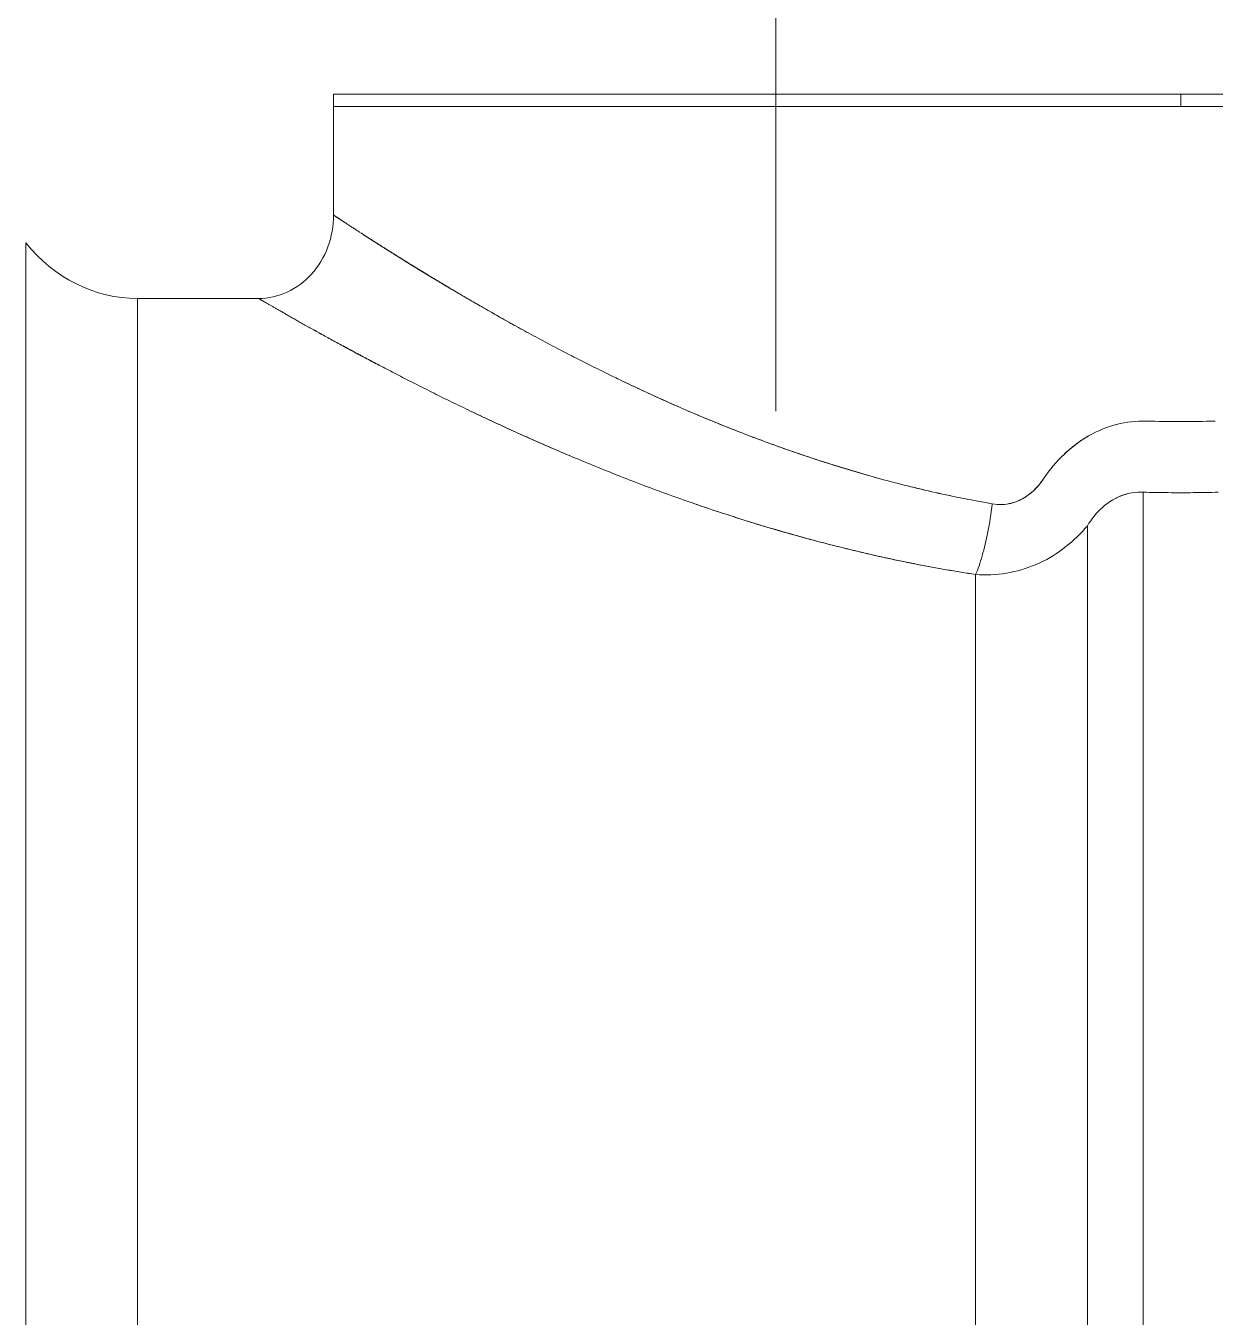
# Model space of a CAD drawing. Extents: x -345393 to -54719, y 203828 to 476815.
# Drawn here: x -320808.9 to -320650.2, y 229985.2 to 230157.4 of the extents above; entities that cross this region are included whole.
import ezdxf

# ---------------------------------------------------------------- set-up
doc = ezdxf.new("R2010")
doc.units = 0
doc.header["$LTSCALE"] = 1000
doc.header["$MEASUREMENT"] = 0
doc.layers.get('0').update_dxf_attribs({"color": 252, "linetype": 'CONTINUOUS'})
doc.layers.add('暖通-水-设备', color=3, linetype='CONTINUOUS', lineweight=20)

# ---------------------------------------------------------------- blocks, each defined once
blk = doc.blocks.new('A$C759C1080')
at = {"color": 95}
for p, q in [((1957.14, -476.93), (2183.14, -476.93)), ((1957.14, -491.43), (1957.14, -476.93)), ((2070.14, -476.93), (2070.14, -478.43)), ((1957.14, -478.43), (2183.14, -478.43)), ((1916.09, -938.1), (1916.09, -494.76)), ((1931, -931.43), (1931, -501.43)), ((1931, -501.43), (1947.14, -501.43)), ((2065.14, -941.43), (2065.14, -524.65)), ((2057.69, -938.1), (2057.69, -528.68)), ((2042.78, -931.43), (2042.78, -534.51))]:
    blk.add_line(p, q, dxfattribs=at)
at = {"color": 95, "flags": 128}
for points in [[(1947.14, -501.43), (1947.63, -501.42), (1948.12, -501.38), (1948.61, -501.32), (1949.09, -501.24), (1949.57, -501.13), (1950.04, -501), (1950.51, -500.85), (1950.97, -500.67), (1951.41, -500.47), (1951.85, -500.25), (1952.28, -500.01), (1952.7, -499.74), (1953.1, -499.46), (1953.48, -499.16), (1953.85, -498.84), (1954.21, -498.5), (1954.55, -498.14), (1954.87, -497.77), (1955.17, -497.39), (1955.45, -496.99), (1955.72, -496.57), (1955.96, -496.14), (1956.18, -495.7), (1956.38, -495.25), (1956.56, -494.8), (1956.71, -494.33), (1956.84, -493.86), (1956.95, -493.38), (1957.03, -492.9), (1957.09, -492.41), (1957.13, -491.92), (1957.14, -491.43)], [(1958.89, -492.47), (1958.8, -492.41), (1958.72, -492.36), (1958.63, -492.31), (1958.55, -492.27), (1958.47, -492.22), (1958.39, -492.17), (1958.32, -492.13), (1958.25, -492.09), (1958.18, -492.05), (1958.11, -492.01), (1958.04, -491.97), (1957.98, -491.93), (1957.92, -491.89), (1957.86, -491.86), (1957.8, -491.83), (1957.75, -491.79), (1957.7, -491.76), (1957.65, -491.73), (1957.6, -491.71), (1957.56, -491.68), (1957.51, -491.65), (1957.47, -491.63), (1957.43, -491.61), (1957.4, -491.59), (1957.37, -491.57), (1957.33, -491.55), (1957.31, -491.53), (1957.28, -491.51), (1957.25, -491.5), (1957.23, -491.49), (1957.21, -491.47), (1957.2, -491.46), (1957.18, -491.46), (1957.17, -491.45), (1957.16, -491.44), (1957.15, -491.44), (1957.14, -491.43), (1957.14, -491.43)], [(1957.14, -491.43), (1957.14, -491.43), (1957.14, -491.43), (1957.15, -491.44), (1957.16, -491.44), (1957.17, -491.45), (1957.18, -491.45), (1957.2, -491.46), (1957.21, -491.47), (1957.23, -491.49), (1957.25, -491.5), (1957.28, -491.51), (1957.3, -491.53), (1957.33, -491.55), (1957.36, -491.56), (1957.4, -491.58), (1957.43, -491.6), (1957.47, -491.63), (1957.51, -491.65), (1957.55, -491.68), (1957.6, -491.7), (1957.64, -491.73), (1957.69, -491.76), (1957.74, -491.79), (1957.8, -491.82), (1957.85, -491.85), (1957.91, -491.89), (1957.97, -491.92), (1958.03, -491.96), (1958.1, -492), (1958.16, -492.04), (1958.23, -492.08), (1958.3, -492.12), (1958.38, -492.17), (1958.45, -492.21), (1958.53, -492.26), (1958.62, -492.3), (1958.7, -492.35), (1958.78, -492.4), (1958.87, -492.45), (1958.96, -492.51), (1959.05, -492.56), (1959.14, -492.61), (1959.24, -492.67), (1959.33, -492.73), (1959.43, -492.79), (1959.54, -492.85), (1959.64, -492.91), (1959.75, -492.97), (1959.86, -493.03), (1959.97, -493.1), (1960.08, -493.16), (1960.2, -493.23), (1960.31, -493.3), (1960.43, -493.37), (1960.56, -493.44), (1960.68, -493.52)], [(1972.17, -499.94), (1971.94, -499.82), (1971.71, -499.69), (1971.46, -499.56), (1971.22, -499.43), (1970.98, -499.3), (1970.74, -499.17), (1970.5, -499.04), (1970.27, -498.91), (1970.04, -498.79), (1969.81, -498.66), (1969.58, -498.54), (1969.36, -498.42), (1969.14, -498.29), (1968.92, -498.17), (1968.7, -498.06), (1968.49, -497.94), (1968.28, -497.82), (1968.07, -497.71), (1967.86, -497.59), (1967.66, -497.48), (1967.46, -497.37), (1967.25, -497.26), (1967.05, -497.14), (1966.84, -497.03), (1966.64, -496.91), (1966.44, -496.8), (1966.24, -496.69), (1966.05, -496.58), (1965.85, -496.47), (1965.66, -496.36), (1965.47, -496.26), (1965.29, -496.15), (1965.1, -496.05), (1964.92, -495.95), (1964.75, -495.85), (1964.57, -495.75), (1964.4, -495.65), (1964.22, -495.55), (1964.06, -495.46), (1963.89, -495.36), (1963.72, -495.27), (1963.55, -495.17), (1963.39, -495.07), (1963.22, -494.98), (1963.06, -494.89), (1962.9, -494.8), (1962.74, -494.71), (1962.59, -494.62), (1962.43, -494.53), (1962.28, -494.44), (1962.14, -494.36), (1961.99, -494.27), (1961.85, -494.19), (1961.71, -494.11), (1961.57, -494.03), (1961.43, -493.95), (1961.3, -493.87), (1961.17, -493.8), (1961.04, -493.72), (1960.91, -493.65), (1960.78, -493.57)], [(1960.9, -493.64), (1961.03, -493.71), (1961.15, -493.79), (1961.28, -493.86), (1961.41, -493.94), (1961.55, -494.02), (1961.69, -494.1), (1961.82, -494.18), (1961.97, -494.26), (1962.11, -494.34), (1962.26, -494.43), (1962.4, -494.51), (1962.55, -494.6), (1962.71, -494.69), (1962.86, -494.77), (1963.02, -494.86), (1963.18, -494.96), (1963.34, -495.05), (1963.51, -495.14), (1963.67, -495.24), (1963.84, -495.33), (1964, -495.43), (1964.17, -495.52), (1964.34, -495.62), (1964.51, -495.71), (1964.68, -495.81), (1964.86, -495.91), (1965.03, -496.01), (1965.21, -496.11), (1965.4, -496.21), (1965.58, -496.32), (1965.77, -496.42), (1965.96, -496.53), (1966.15, -496.64), (1966.34, -496.75), (1966.54, -496.86), (1966.74, -496.97), (1966.94, -497.08), (1967.15, -497.2), (1967.35, -497.31), (1967.55, -497.42), (1967.75, -497.53), (1967.95, -497.64), (1968.16, -497.76), (1968.36, -497.87), (1968.57, -497.98), (1968.78, -498.1), (1969, -498.22), (1969.22, -498.34), (1969.43, -498.46), (1969.66, -498.58), (1969.88, -498.7), (1970.11, -498.83), (1970.34, -498.95), (1970.57, -499.08), (1970.8, -499.2), (1971.04, -499.33), (1971.28, -499.46), (1971.53, -499.6), (1971.76, -499.72), (1971.99, -499.84), (1972.22, -499.97), (1972.46, -500.09), (1972.69, -500.22), (1972.93, -500.35), (1973.18, -500.48), (1973.42, -500.61), (1973.67, -500.74), (1973.92, -500.87), (1974.18, -501.01), (1974.43, -501.14), (1974.69, -501.28), (1974.96, -501.42), (1975.22, -501.56), (1975.49, -501.7), (1975.76, -501.84), (1976.04, -501.98), (1976.32, -502.13), (1976.6, -502.28), (1976.86, -502.41), (1977.13, -502.55), (1977.4, -502.69), (1977.67, -502.83), (1977.95, -502.97), (1978.23, -503.11), (1978.51, -503.26), (1978.8, -503.4), (1979.09, -503.55), (1979.38, -503.7), (1979.66, -503.84), (1979.94, -503.98), (1980.22, -504.12), (1980.51, -504.27), (1980.8, -504.41), (1981.1, -504.56), (1981.4, -504.71), (1981.7, -504.86), (1982.01, -505.01), (1982.31, -505.16), (1982.6, -505.3), (1982.89, -505.45), (1983.19, -505.59), (1983.5, -505.74), (1983.8, -505.89), (1984.12, -506.04), (1984.43, -506.19), (1984.75, -506.35), (1985.08, -506.51), (1985.39, -506.66), (1985.69, -506.8), (1985.99, -506.94), (1986.3, -507.09), (1986.62, -507.24), (1986.94, -507.39), (1987.27, -507.55), (1987.61, -507.71), (1987.95, -507.87), (1988.3, -508.03), (1988.61, -508.17), (1988.9, -508.31), (1989.21, -508.45), (1989.53, -508.59), (1989.85, -508.75), (1990.19, -508.9), (1990.55, -509.06), (1990.91, -509.23), (1991.28, -509.4), (1991.67, -509.57), (1991.96, -509.7), (1992.28, -509.84), (1992.62, -510), (1993, -510.16), (1993.43, -510.35), (1994.03, -510.62), (1994.49, -510.82), (1994.83, -510.96), (1995.03, -511.05), (1995.19, -511.12), (1995.61, -511.3), (1996.01, -511.48), (1996.41, -511.64), (1996.79, -511.81), (1997.15, -511.96), (1997.5, -512.11), (1997.84, -512.25), (1998.17, -512.39), (1998.47, -512.52), (1998.82, -512.66), (1999.22, -512.82), (1999.61, -512.99), (2000, -513.14), (2000.38, -513.3), (2000.75, -513.45), (2001.12, -513.6), (2001.49, -513.75), (2001.85, -513.89), (2002.19, -514.03), (2002.58, -514.18), (2002.98, -514.34), (2003.38, -514.5), (2003.78, -514.65), (2004.17, -514.81), (2004.55, -514.96), (2004.94, -515.1), (2005.32, -515.25), (2005.69, -515.39), (2006.06, -515.53), (2006.47, -515.69), (2006.88, -515.84), (2007.29, -515.99), (2007.69, -516.14), (2008.09, -516.29), (2008.49, -516.43), (2008.89, -516.58), (2009.29, -516.72), (2009.67, -516.86), (2010.07, -517), (2010.49, -517.15), (2010.91, -517.3), (2011.33, -517.45), (2011.74, -517.59), (2012.15, -517.73), (2012.56, -517.88), (2012.97, -518.02), (2013.38, -518.15), (2013.78, -518.29), (2014.2, -518.43), (2014.63, -518.57), (2015.05, -518.72), (2015.48, -518.86), (2015.91, -518.99), (2016.33, -519.13), (2016.75, -519.27), (2017.17, -519.4), (2017.59, -519.53), (2018, -519.66), (2018.44, -519.8), (2018.88, -519.94), (2019.32, -520.07), (2019.75, -520.21), (2020.19, -520.34), (2020.62, -520.47), (2021.05, -520.6), (2021.49, -520.72), (2021.91, -520.85), (2022.34, -520.97), (2022.79, -521.1), (2023.24, -521.23), (2023.69, -521.36), (2024.13, -521.48), (2024.58, -521.61), (2025.02, -521.73), (2025.46, -521.85), (2025.91, -521.97), (2026.34, -522.09), (2026.79, -522.21), (2027.25, -522.33), (2027.72, -522.45), (2028.18, -522.57), (2028.65, -522.69), (2029.11, -522.81), (2029.57, -522.92), (2030.03, -523.03), (2030.49, -523.15), (2030.95, -523.26), (2031.41, -523.37), (2031.87, -523.48), (2032.33, -523.58), (2032.78, -523.69), (2033.24, -523.79), (2033.69, -523.9), (2034.15, -524), (2034.6, -524.1), (2035.05, -524.2), (2035.5, -524.29), (2035.97, -524.39), (2036.45, -524.49), (2036.93, -524.59), (2037.41, -524.69), (2037.89, -524.78), (2038.36, -524.88), (2038.84, -524.97), (2039.32, -525.06), (2039.79, -525.15), (2040.27, -525.24), (2040.75, -525.33), (2041.22, -525.42), (2041.69, -525.5), (2042.17, -525.58), (2042.64, -525.66), (2043.12, -525.74), (2043.59, -525.82), (2044.06, -525.9), (2044.53, -525.98), (2045, -526.05)], [(1982.69, -505.35), (1982.39, -505.2), (1982.09, -505.05), (1981.79, -504.9), (1981.49, -504.75), (1981.19, -504.61), (1980.9, -504.46), (1980.61, -504.31), (1980.32, -504.17), (1980.02, -504.02), (1979.74, -503.88), (1979.45, -503.73), (1979.16, -503.59), (1978.88, -503.44), (1978.6, -503.3), (1978.32, -503.16), (1978.04, -503.01), (1977.76, -502.87), (1977.48, -502.73), (1977.21, -502.59), (1976.93, -502.45), (1976.66, -502.31), (1976.39, -502.17), (1976.12, -502.03), (1975.86, -501.89), (1975.59, -501.75), (1975.33, -501.61), (1975.07, -501.48), (1974.81, -501.34), (1974.55, -501.2), (1974.29, -501.07), (1974.03, -500.93), (1973.78, -500.8), (1973.53, -500.66), (1973.28, -500.53), (1973.03, -500.4), (1972.78, -500.27), (1972.53, -500.14), (1972.29, -500.01), (1972.05, -499.88), (1971.81, -499.75), (1971.57, -499.62), (1971.33, -499.49), (1971.1, -499.36), (1970.86, -499.24), (1970.63, -499.11), (1970.4, -498.98), (1970.17, -498.86), (1969.94, -498.74), (1969.72, -498.61), (1969.49, -498.49), (1969.27, -498.37), (1969.05, -498.25), (1968.83, -498.13), (1968.62, -498.01), (1968.4, -497.89), (1968.19, -497.77), (1967.98, -497.66), (1967.77, -497.54), (1967.56, -497.43), (1967.36, -497.31), (1967.15, -497.2), (1966.95, -497.09), (1966.75, -496.98), (1966.55, -496.87), (1966.36, -496.76), (1966.16, -496.65), (1965.97, -496.54), (1965.78, -496.43), (1965.59, -496.33), (1965.41, -496.22), (1965.22, -496.12), (1965.04, -496.01), (1964.86, -495.91), (1964.68, -495.81), (1964.5, -495.71), (1964.33, -495.61), (1964.15, -495.51), (1963.98, -495.41), (1963.81, -495.32), (1963.64, -495.22), (1963.48, -495.13), (1963.32, -495.03), (1963.15, -494.94), (1963, -494.85), (1962.84, -494.76), (1962.68, -494.67), (1962.53, -494.58), (1962.38, -494.5), (1962.23, -494.41), (1962.08, -494.33), (1961.94, -494.24), (1961.79, -494.16), (1961.65, -494.08), (1961.51, -494), (1961.37, -493.92), (1961.24, -493.84), (1961.11, -493.76), (1960.98, -493.69)], [(2042.78, -534.51), (2042.29, -534.44), (2041.81, -534.38), (2041.32, -534.31), (2040.84, -534.24), (2040.36, -534.16), (2039.87, -534.09), (2039.39, -534.02), (2038.91, -533.94), (2038.43, -533.87), (2037.95, -533.79), (2037.47, -533.71), (2036.99, -533.63), (2036.51, -533.56), (2036.03, -533.47), (2035.56, -533.39), (2035.08, -533.31), (2034.61, -533.23), (2034.13, -533.14), (2033.66, -533.06), (2033.18, -532.97), (2032.71, -532.88), (2032.24, -532.79), (2031.77, -532.7), (2031.3, -532.61), (2030.83, -532.52), (2030.36, -532.43), (2029.89, -532.34), (2029.42, -532.24), (2028.96, -532.15), (2028.49, -532.05), (2028.03, -531.96), (2027.56, -531.86), (2027.1, -531.76), (2026.64, -531.66), (2026.18, -531.56), (2025.72, -531.46), (2025.26, -531.36), (2024.8, -531.26), (2024.34, -531.16), (2023.88, -531.05), (2023.43, -530.95), (2022.97, -530.84), (2022.52, -530.74), (2022.06, -530.63), (2021.61, -530.52), (2021.16, -530.42), (2020.71, -530.31), (2020.26, -530.2), (2019.81, -530.09), (2019.36, -529.98), (2018.91, -529.86), (2018.47, -529.75), (2018.02, -529.64), (2017.58, -529.53), (2017.13, -529.41), (2016.69, -529.3), (2016.25, -529.18), (2015.81, -529.06), (2015.37, -528.95), (2014.93, -528.83), (2014.49, -528.71), (2014.06, -528.59), (2013.62, -528.47), (2013.19, -528.35), (2012.75, -528.23), (2012.32, -528.11), (2011.89, -527.99), (2011.46, -527.87), (2011.03, -527.75), (2010.6, -527.62), (2010.17, -527.5), (2009.74, -527.38), (2009.32, -527.25), (2008.89, -527.13), (2008.47, -527), (2008.05, -526.87), (2007.62, -526.75), (2007.2, -526.62), (2006.78, -526.49), (2006.37, -526.37), (2005.95, -526.24), (2005.53, -526.11), (2005.12, -525.98), (2004.7, -525.85), (2004.29, -525.72), (2003.88, -525.59), (2003.47, -525.46), (2003.06, -525.33), (2002.65, -525.2), (2002.24, -525.07), (2001.83, -524.93), (2001.43, -524.8), (2001.02, -524.67), (2000.62, -524.54), (2000.22, -524.4), (1999.82, -524.27), (1999.42, -524.13), (1999.02, -524), (1998.62, -523.87), (1998.22, -523.73), (1997.83, -523.6), (1997.43, -523.46), (1997.04, -523.33), (1996.65, -523.19), (1996.26, -523.05), (1995.87, -522.92), (1995.48, -522.78), (1995.09, -522.64), (1994.71, -522.51), (1994.32, -522.37), (1993.94, -522.23), (1993.56, -522.1), (1993.18, -521.96), (1992.8, -521.82), (1992.42, -521.68), (1992.04, -521.54), (1991.66, -521.41), (1991.29, -521.27), (1990.91, -521.13), (1990.54, -520.99), (1990.17, -520.85), (1989.8, -520.71), (1989.43, -520.58), (1989.06, -520.44), (1988.69, -520.3), (1988.33, -520.16), (1987.96, -520.02), (1987.6, -519.88), (1987.24, -519.74), (1986.88, -519.6), (1986.52, -519.46), (1986.16, -519.33), (1985.8, -519.19), (1985.45, -519.05), (1985.09, -518.91), (1984.74, -518.77), (1984.39, -518.63), (1984.04, -518.49), (1983.69, -518.35), (1983.34, -518.21), (1982.99, -518.07), (1982.65, -517.94), (1982.31, -517.8), (1981.96, -517.66), (1981.62, -517.52), (1981.28, -517.38), (1980.94, -517.24), (1980.61, -517.11), (1980.27, -516.97), (1979.93, -516.83), (1979.6, -516.69), (1979.27, -516.55), (1978.94, -516.42), (1978.61, -516.28), (1978.28, -516.14), (1977.96, -516.01), (1977.63, -515.87), (1977.31, -515.73), (1976.98, -515.6), (1976.66, -515.46), (1976.34, -515.32), (1976.03, -515.19), (1975.71, -515.05), (1975.39, -514.92), (1975.08, -514.78), (1974.77, -514.65), (1974.45, -514.51), (1974.15, -514.38), (1973.84, -514.25), (1973.53, -514.11), (1973.22, -513.98), (1972.92, -513.85), (1972.62, -513.71), (1972.32, -513.58), (1972.02, -513.45), (1971.72, -513.32), (1971.42, -513.18), (1971.13, -513.05), (1970.83, -512.92), (1970.54, -512.79), (1970.25, -512.66), (1969.96, -512.53), (1969.67, -512.4), (1969.39, -512.28), (1969.1, -512.15), (1968.82, -512.02), (1968.54, -511.89), (1968.26, -511.76), (1967.98, -511.64), (1967.7, -511.51), (1967.43, -511.39), (1967.15, -511.26), (1966.88, -511.14), (1966.61, -511.01), (1966.34, -510.89), (1966.08, -510.76), (1965.81, -510.64), (1965.55, -510.52), (1965.28, -510.4), (1965.02, -510.27), (1964.76, -510.15), (1964.5, -510.03), (1964.25, -509.91), (1963.99, -509.79), (1963.74, -509.68), (1963.49, -509.56), (1963.24, -509.44), (1962.99, -509.32), (1962.75, -509.21), (1962.5, -509.09), (1962.26, -508.98), (1962.02, -508.86), (1961.78, -508.75), (1961.54, -508.63), (1961.3, -508.52), (1961.07, -508.41), (1960.84, -508.3), (1960.61, -508.19), (1960.38, -508.08), (1960.15, -507.97), (1959.92, -507.86), (1959.7, -507.75), (1959.48, -507.64), (1959.26, -507.53), (1959.04, -507.43), (1958.82, -507.32), (1958.6, -507.22), (1958.39, -507.11), (1958.18, -507.01), (1957.97, -506.91), (1957.76, -506.81), (1957.56, -506.71), (1957.35, -506.61), (1957.15, -506.51), (1956.95, -506.41), (1956.75, -506.31), (1956.55, -506.21), (1956.36, -506.12), (1956.16, -506.02), (1955.97, -505.93), (1955.78, -505.83), (1955.6, -505.74), (1955.41, -505.65), (1955.23, -505.56), (1955.05, -505.47), (1954.87, -505.38), (1954.69, -505.29), (1954.51, -505.2), (1954.34, -505.11), (1954.16, -505.03), (1953.99, -504.94), (1953.83, -504.86), (1953.66, -504.77), (1953.5, -504.69), (1953.33, -504.61), (1953.17, -504.53), (1953.01, -504.45), (1952.86, -504.37), (1952.7, -504.29), (1952.55, -504.21), (1952.4, -504.14), (1952.25, -504.06), (1952.1, -503.99), (1951.96, -503.91), (1951.82, -503.84), (1951.68, -503.77), (1951.54, -503.7), (1951.4, -503.63), (1951.27, -503.56), (1951.13, -503.49), (1951, -503.43), (1950.88, -503.36), (1950.75, -503.3), (1950.63, -503.23), (1950.5, -503.17), (1950.38, -503.11), (1950.27, -503.05), (1950.15, -502.99), (1950.04, -502.93), (1949.93, -502.87), (1949.82, -502.82), (1949.71, -502.76), (1949.61, -502.71), (1949.5, -502.66), (1949.4, -502.6), (1949.3, -502.55), (1949.21, -502.5), (1949.11, -502.46), (1949.02, -502.41), (1948.93, -502.36), (1948.84, -502.32), (1948.76, -502.27), (1948.67, -502.23), (1948.59, -502.19), (1948.51, -502.14), (1948.44, -502.11), (1948.36, -502.07), (1948.29, -502.03), (1948.22, -501.99), (1948.15, -501.96), (1948.08, -501.92), (1948.02, -501.89), (1947.96, -501.86), (1947.9, -501.83), (1947.84, -501.8), (1947.79, -501.77), (1947.73, -501.74), (1947.68, -501.71), (1947.63, -501.69), (1947.59, -501.67), (1947.54, -501.64), (1947.5, -501.62), (1947.46, -501.6), (1947.43, -501.58), (1947.39, -501.56), (1947.36, -501.55), (1947.33, -501.53), (1947.3, -501.52), (1947.27, -501.5), (1947.25, -501.49), (1947.23, -501.48), (1947.21, -501.47), (1947.19, -501.46), (1947.18, -501.45), (1947.17, -501.45), (1947.16, -501.44), (1947.15, -501.44), (1947.14, -501.43), (1947.14, -501.43), (1947.14, -501.43)], [(1963.29, -509.46), (1963.04, -509.34), (1962.79, -509.23), (1962.54, -509.11), (1962.3, -508.99), (1962.05, -508.88), (1961.81, -508.76), (1961.57, -508.65), (1961.34, -508.54), (1961.1, -508.42), (1960.87, -508.31), (1960.63, -508.2), (1960.4, -508.09), (1960.17, -507.98), (1959.95, -507.87), (1959.72, -507.76), (1959.5, -507.65), (1959.27, -507.54), (1959.05, -507.44), (1958.83, -507.33), (1958.62, -507.23), (1958.4, -507.12), (1958.19, -507.02), (1957.98, -506.91), (1957.77, -506.81), (1957.56, -506.71), (1957.36, -506.61), (1957.15, -506.51), (1956.95, -506.41), (1956.75, -506.31), (1956.55, -506.21), (1956.36, -506.12), (1956.16, -506.02), (1955.97, -505.93), (1955.78, -505.83), (1955.59, -505.74), (1955.4, -505.64), (1955.22, -505.55), (1955.04, -505.46), (1954.86, -505.37), (1954.68, -505.28), (1954.5, -505.19), (1954.32, -505.11), (1954.15, -505.02), (1953.98, -504.93)], [(2045, -526.05), (2044.52, -525.97), (2044.05, -525.9), (2043.57, -525.82), (2043.09, -525.74), (2042.61, -525.66), (2042.14, -525.58), (2041.66, -525.49), (2041.19, -525.41), (2040.72, -525.32), (2040.24, -525.24), (2039.77, -525.15), (2039.3, -525.06), (2038.83, -524.97), (2038.36, -524.88), (2037.89, -524.79), (2037.42, -524.69), (2036.96, -524.6), (2036.49, -524.5), (2036.02, -524.4), (2035.56, -524.3), (2035.1, -524.2), (2034.63, -524.1), (2034.17, -524), (2033.71, -523.9), (2033.25, -523.79), (2032.79, -523.69), (2032.33, -523.58), (2031.87, -523.48), (2031.41, -523.37), (2030.95, -523.26), (2030.5, -523.15), (2030.04, -523.04), (2029.59, -522.93), (2029.13, -522.81), (2028.68, -522.7), (2028.23, -522.58), (2027.78, -522.47), (2027.33, -522.35), (2026.88, -522.23), (2026.43, -522.11), (2025.99, -521.99), (2025.54, -521.87), (2025.1, -521.75), (2024.65, -521.63), (2024.21, -521.51), (2023.77, -521.38), (2023.33, -521.26), (2022.88, -521.13), (2022.45, -521.01), (2022.01, -520.88), (2021.57, -520.75), (2021.13, -520.62), (2020.7, -520.49), (2020.26, -520.36), (2019.83, -520.23), (2019.4, -520.1), (2018.97, -519.97), (2018.54, -519.83), (2018.11, -519.7), (2017.68, -519.56), (2017.25, -519.43), (2016.83, -519.29), (2016.4, -519.16), (2015.98, -519.02), (2015.56, -518.88), (2015.13, -518.74), (2014.71, -518.6), (2014.29, -518.46), (2013.88, -518.32), (2013.46, -518.18), (2013.04, -518.04), (2012.63, -517.9), (2012.21, -517.76), (2011.8, -517.61), (2011.39, -517.47), (2010.98, -517.33), (2010.57, -517.18), (2010.16, -517.04), (2009.75, -516.89), (2009.35, -516.74), (2008.94, -516.6), (2008.54, -516.45), (2008.13, -516.3), (2007.73, -516.15), (2007.33, -516.01), (2006.93, -515.86), (2006.53, -515.71), (2006.14, -515.56), (2005.74, -515.41), (2005.35, -515.26), (2004.95, -515.11), (2004.56, -514.96), (2004.17, -514.81), (2003.78, -514.66), (2003.39, -514.5), (2003.01, -514.35), (2002.62, -514.2), (2002.23, -514.05), (2001.85, -513.89), (2001.47, -513.74), (2001.09, -513.59), (2000.71, -513.43), (2000.33, -513.28), (1999.95, -513.13), (1999.58, -512.97), (1999.2, -512.82), (1998.83, -512.66), (1998.45, -512.51), (1998.08, -512.35), (1997.71, -512.2), (1997.34, -512.04), (1996.98, -511.89), (1996.61, -511.73), (1996.25, -511.58), (1995.88, -511.42), (1995.52, -511.26)], [(1988.97, -520.4), (1988.6, -520.26), (1988.23, -520.12), (1987.87, -519.98), (1987.5, -519.84), (1987.13, -519.7), (1986.77, -519.56), (1986.41, -519.42), (1986.05, -519.28), (1985.69, -519.14), (1985.33, -519), (1984.97, -518.86), (1984.61, -518.72), (1984.26, -518.58), (1983.9, -518.44), (1983.55, -518.3), (1983.2, -518.16), (1982.85, -518.02), (1982.5, -517.88), (1982.16, -517.74), (1981.81, -517.6), (1981.47, -517.46), (1981.12, -517.32), (1980.78, -517.18), (1980.44, -517.04), (1980.1, -516.9), (1979.76, -516.76), (1979.43, -516.62), (1979.09, -516.48), (1978.76, -516.34), (1978.43, -516.2), (1978.1, -516.07), (1977.77, -515.93), (1977.44, -515.79), (1977.11, -515.65), (1976.79, -515.51), (1976.47, -515.38), (1976.14, -515.24), (1975.82, -515.1), (1975.5, -514.96), (1975.19, -514.83), (1974.87, -514.69)], [(2051.85, -523.03), (2052.16, -522.64), (2052.47, -522.25), (2052.8, -521.87), (2053.13, -521.5), (2053.48, -521.14), (2053.83, -520.79), (2054.19, -520.45), (2054.57, -520.12), (2054.95, -519.81), (2055.33, -519.5), (2055.73, -519.2), (2056.14, -518.92), (2056.55, -518.65), (2056.98, -518.39), (2057.41, -518.14), (2057.85, -517.9), (2058.3, -517.68), (2058.75, -517.47), (2059.21, -517.28), (2059.68, -517.1), (2060.15, -516.93), (2060.62, -516.78), (2061.1, -516.65), (2061.59, -516.53), (2062.08, -516.42), (2062.57, -516.33), (2063.06, -516.26), (2063.55, -516.2), (2064.05, -516.16), (2064.55, -516.13), (2065.05, -516.12), (2065.55, -516.13)], [(2057.84, -517.91), (2057.67, -518), (2057.5, -518.09), (2057.33, -518.18), (2057.16, -518.28), (2057, -518.37), (2056.83, -518.47), (2056.67, -518.57), (2056.51, -518.68), (2056.34, -518.78), (2056.19, -518.89), (2056.03, -519), (2055.87, -519.11), (2055.72, -519.22), (2055.56, -519.33), (2055.41, -519.44), (2055.26, -519.56), (2055.11, -519.68), (2054.96, -519.79), (2054.82, -519.91), (2054.67, -520.03), (2054.53, -520.16), (2054.39, -520.28), (2054.25, -520.41), (2054.11, -520.53)], [(2045, -526.05), (2045.33, -526.09), (2045.65, -526.12), (2045.98, -526.13), (2046.3, -526.13), (2046.63, -526.11), (2046.95, -526.07), (2047.27, -526.02), (2047.59, -525.95), (2047.91, -525.87), (2048.22, -525.77), (2048.53, -525.66), (2048.83, -525.53), (2049.12, -525.38), (2049.41, -525.23), (2049.69, -525.05), (2049.97, -524.87), (2050.24, -524.68), (2050.49, -524.47), (2050.74, -524.26), (2050.98, -524.03), (2051.21, -523.8), (2051.43, -523.55), (2051.64, -523.29), (2051.85, -523.03)], [(2051.85, -523.03), (2051.7, -523.23), (2051.54, -523.42), (2051.38, -523.61), (2051.21, -523.79), (2051.04, -523.97), (2050.86, -524.14), (2050.67, -524.31), (2050.49, -524.48), (2050.29, -524.63), (2050.1, -524.78), (2049.89, -524.92), (2049.69, -525.06), (2049.47, -525.19), (2049.26, -525.31), (2049.04, -525.43), (2048.82, -525.53), (2048.59, -525.63), (2048.36, -525.72), (2048.13, -525.8), (2047.89, -525.88), (2047.66, -525.94), (2047.42, -525.99), (2047.17, -526.04), (2046.93, -526.08)], [(2065.14, -524.65), (2064.77, -524.64), (2064.41, -524.65), (2064.04, -524.68), (2063.68, -524.72), (2063.32, -524.78), (2062.96, -524.85), (2062.61, -524.95), (2062.26, -525.06), (2061.92, -525.18), (2061.58, -525.32), (2061.25, -525.48), (2060.92, -525.65), (2060.6, -525.83), (2060.29, -526.03), (2059.99, -526.25), (2059.7, -526.47), (2059.41, -526.71), (2059.14, -526.96), (2058.87, -527.22), (2058.62, -527.49), (2058.37, -527.77), (2058.13, -528.07), (2057.9, -528.37), (2057.69, -528.68)], [(2075.14, -524.65), (2074.72, -524.66), (2074.31, -524.67), (2073.89, -524.68), (2073.47, -524.68), (2073.06, -524.69), (2072.64, -524.7), (2072.22, -524.7), (2071.81, -524.7), (2071.39, -524.71), (2070.97, -524.71), (2070.56, -524.71), (2070.14, -524.71), (2069.72, -524.71), (2069.31, -524.71), (2068.89, -524.71), (2068.47, -524.7), (2068.06, -524.7), (2067.64, -524.7), (2067.22, -524.69), (2066.81, -524.68), (2066.39, -524.68), (2065.97, -524.67), (2065.56, -524.66), (2065.14, -524.65)], [(2042.78, -534.51), (2042.29, -534.44), (2041.8, -534.37), (2041.31, -534.3), (2040.82, -534.23), (2040.33, -534.16), (2039.85, -534.09), (2039.36, -534.01), (2038.87, -533.94), (2038.39, -533.86), (2037.9, -533.78), (2037.42, -533.71), (2036.94, -533.63), (2036.45, -533.55), (2035.97, -533.46), (2035.49, -533.38), (2035.01, -533.3), (2034.53, -533.21), (2034.05, -533.13), (2033.57, -533.04), (2033.1, -532.95), (2032.62, -532.86), (2032.14, -532.78), (2031.67, -532.69), (2031.19, -532.59), (2030.72, -532.5), (2030.25, -532.41), (2029.77, -532.31), (2029.3, -532.22), (2028.83, -532.12), (2028.36, -532.03), (2027.89, -531.93), (2027.43, -531.83), (2026.96, -531.73), (2026.49, -531.63), (2026.03, -531.53), (2025.56, -531.43), (2025.1, -531.33), (2024.64, -531.22), (2024.17, -531.12), (2023.71, -531.01), (2023.25, -530.91), (2022.79, -530.8), (2022.34, -530.7), (2021.88, -530.59), (2021.42, -530.48), (2020.97, -530.37), (2020.51, -530.26), (2020.06, -530.15), (2019.6, -530.04), (2019.15, -529.92), (2018.7, -529.81), (2018.25, -529.7), (2017.8, -529.58), (2017.35, -529.47), (2016.91, -529.35), (2016.46, -529.24), (2016.01, -529.12), (2015.57, -529), (2015.13, -528.88), (2014.68, -528.76), (2014.24, -528.64), (2013.8, -528.52), (2013.36, -528.4), (2012.93, -528.28), (2012.49, -528.16), (2012.05, -528.04), (2011.62, -527.92), (2011.18, -527.79), (2010.75, -527.67), (2010.32, -527.54), (2009.89, -527.42), (2009.46, -527.29), (2009.03, -527.17), (2008.6, -527.04), (2008.17, -526.91), (2007.75, -526.79), (2007.32, -526.66), (2006.9, -526.53), (2006.48, -526.4), (2006.05, -526.27), (2005.63, -526.14), (2005.21, -526.01)], [(2042.78, -534.51), (2042.9, -534.27), (2043.01, -534.02), (2043.12, -533.75), (2043.24, -533.48), (2043.34, -533.19), (2043.45, -532.89), (2043.56, -532.58), (2043.66, -532.26), (2043.76, -531.94), (2043.86, -531.6), (2043.96, -531.26), (2044.05, -530.9), (2044.15, -530.54), (2044.24, -530.17), (2044.33, -529.8), (2044.41, -529.41), (2044.5, -529.02), (2044.58, -528.61), (2044.66, -528.21), (2044.73, -527.79), (2044.8, -527.36), (2044.87, -526.93), (2044.94, -526.49), (2045, -526.05)], [(2060.94, -525.64), (2061.02, -525.6), (2061.1, -525.55), (2061.18, -525.51), (2061.26, -525.47), (2061.34, -525.43), (2061.43, -525.39), (2061.51, -525.35), (2061.59, -525.32), (2061.68, -525.28), (2061.76, -525.24), (2061.84, -525.21), (2061.93, -525.18), (2062.02, -525.14), (2062.1, -525.11), (2062.19, -525.08), (2062.27, -525.05), (2062.36, -525.02), (2062.45, -524.99), (2062.54, -524.97), (2062.62, -524.94), (2062.71, -524.92), (2062.8, -524.89), (2062.89, -524.87), (2062.98, -524.85)], [(2058.75, -527.35), (2058.77, -527.33), (2058.78, -527.31), (2058.8, -527.3), (2058.81, -527.28), (2058.83, -527.26), (2058.85, -527.25), (2058.86, -527.23), (2058.88, -527.22), (2058.89, -527.2), (2058.91, -527.18), (2058.93, -527.17), (2058.94, -527.15), (2058.96, -527.14), (2058.97, -527.12), (2058.99, -527.1), (2059.01, -527.09), (2059.02, -527.07), (2059.04, -527.06), (2059.05, -527.04), (2059.07, -527.03), (2059.09, -527.01), (2059.1, -526.99), (2059.12, -526.98), (2059.14, -526.96)], [(2042.78, -534.51), (2043.29, -534.54), (2043.8, -534.56), (2044.31, -534.56), (2044.83, -534.54), (2045.34, -534.52), (2045.86, -534.48), (2046.37, -534.42), (2046.89, -534.35), (2047.4, -534.27), (2047.91, -534.17), (2048.41, -534.06), (2048.91, -533.94), (2049.41, -533.8), (2049.9, -533.65), (2050.39, -533.48), (2050.87, -533.31), (2051.34, -533.11), (2051.81, -532.91), (2052.26, -532.7), (2052.71, -532.47), (2053.15, -532.23), (2053.59, -531.99), (2054.01, -531.73), (2054.42, -531.46), (2054.83, -531.18), (2055.22, -530.9), (2055.6, -530.6), (2055.97, -530.3), (2056.34, -529.99), (2056.69, -529.67), (2057.03, -529.35), (2057.36, -529.02), (2057.69, -528.68)]]:
    blk.add_lwpolyline(points, dxfattribs=at)
at = {"color": 95}
blk.add_arc((1931, -481.43), 20, 221.8103, 270, dxfattribs=at)
blk.add_ellipse((2070.14, -463.99), major_axis=(93.99, 0), ratio=0.555318, start_param=4.663499, end_param=4.761279, dxfattribs=at)
blk = doc.blocks.new('PSRHH3602-LM1')
at = {"color": 95}
for p, q in [((-285.75, 1633.9), (-285.75, 1557.9)), ((-285.75, 1595.9), (-177.75, 1595.9))]:
    blk.add_line(p, q, dxfattribs=at)
blk.add_blockref('A$C759C1080', (-2301.89, 2072.83), dxfattribs=at)

msp = doc.modelspace()

# ---------------------------------------------------------------- block references
at = {"layer": '暖通-水-设备', "yscale": 1.112820512818871}
msp.add_blockref('PSRHH3602-LM1', (-320423.07647, 228372.36292), dxfattribs=at)

doc.saveas('drawing.dxf')
